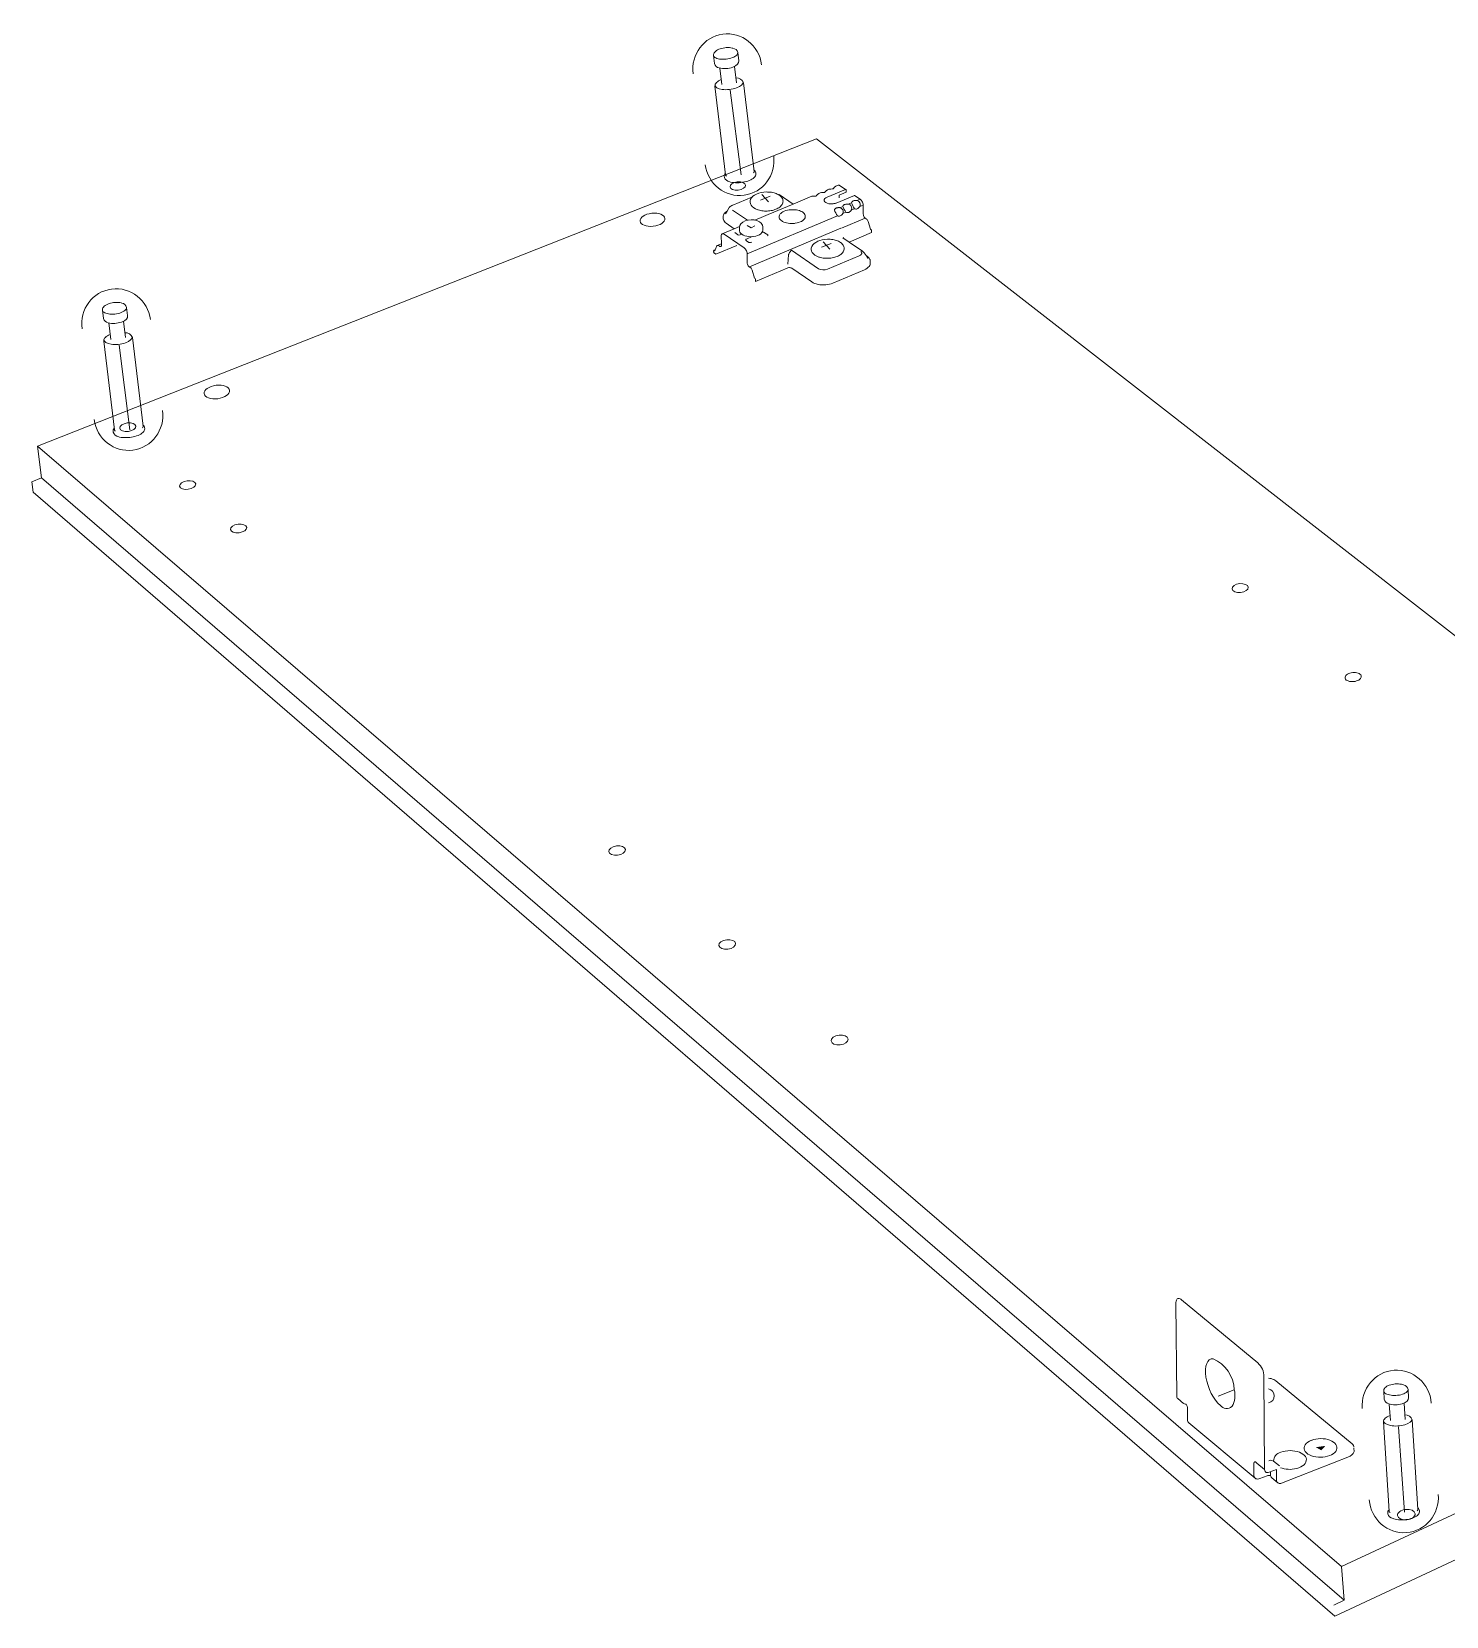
# Model space of a CAD drawing. Header units: metres. Extents: x -0.7 to 7.4, y 0 to 11.2.
# Drawn here: x 0.75618 to 0.79729, y 0.69358 to 0.73964 of the extents above; entities that cross this region are included whole.
import ezdxf

# ---------------------------------------------------------------- set-up
doc = ezdxf.new("R2010")
doc.units = ezdxf.units.M
doc.header["$MEASUREMENT"] = 0
doc.layers.add('PDF7_Geometry_Num_Penna__7', color=7, linetype='Continuous', lineweight=18)
doc.layers.add('PDF7_Solid Fills_Num_Penna__1', color=255, linetype='Continuous', lineweight=18)

msp = doc.modelspace()

# ---------------------------------------------------------------- hatches: boundary and pattern name
at = {"layer": 'PDF7_Solid Fills_Num_Penna__1', "linetype": 'Continuous', "lineweight": 18}
msp.add_hatch(color=255, dxfattribs=at).paths.add_polyline_path([(0.7934959701570792, 0.6984959758368898), (0.7936540146015236, 0.6984046063924455), (0.7937718423793014, 0.6985337230591121)])

# ---------------------------------------------------------------- linework, layer by layer
at = {"layer": 'PDF7_Geometry_Num_Penna__7', "color": 7, "linetype": 'Continuous', "lineweight": 18, "flags": 128}
for points in [[(0.7767253732126348, 0.7387969916702233), (0.7766971509904125, 0.7390326472257788, 0.3134303629356952), (0.7765588621015236, 0.7391610583368899), (0.776539106545968, 0.7391659972257787), (0.7764981843237458, 0.7391737583368899), (0.776455145434857, 0.739178344448001), (0.776410695434857, 0.7391801083368899), (0.7763651871015237, 0.739178344448001), (0.7763196787681903, 0.7391737583368899), (0.7762745232126348, 0.7391667027813343), (0.7762307787681902, 0.7391568250035565), (0.7761887982126348, 0.7391441250035565), (0.7761489343237459, 0.7391296611146677), (0.776112245434857, 0.7391123750035565), (0.7760787315459681, 0.739092619448001), (0.7760498037681903, 0.7390696888924455), (0.7760275787681903, 0.739046405559112), (0.7760113509904125, 0.7390227694480009), (0.776001120434857, 0.7389980750035565), (0.7759958287681903, 0.7389733805591121), (0.7759965343237459, 0.7389504500035565), (0.776024756545968, 0.7387137361146676)], [(0.7760371037681902, 0.7380561583368899), (0.7763429621015236, 0.7354805277813343, 0.02005637850129072), (0.7763468426570792, 0.7354650055591121)], [(0.7771741065459681, 0.7355796583368899), (0.776867895434857, 0.738159169448001, 0.3187668325021982), (0.7766459982126347, 0.7382981638924476)], [(0.7764696093237459, 0.7352734472257787), (0.7764904232126347, 0.7352674500035565), (0.7765348732126347, 0.7352582777813343), (0.7765817926570792, 0.73525263333689), (0.7766315343237459, 0.7352487527813344), (0.7766830398793013, 0.7352487527813344), (0.7767348982126348, 0.7352501638924455), (0.7767874621015236, 0.7352551027813343), (0.7768396732126348, 0.7352625111146676), (0.7768915315459681, 0.7352720361146676), (0.7769412732126347, 0.7352847361146676), (0.7769888982126347, 0.7352992000035565), (0.7770329954348569, 0.7353157805591122), (0.7770746232126348, 0.7353348305591121), (0.7771116648793014, 0.7353552916702233), (0.7771448259904125, 0.7353771638924455), (0.7771723426570791, 0.7354011527813343), (0.7771952732126347, 0.7354258472257788), (0.7772118537681902, 0.7354526583368899), (0.7772213787681903, 0.735479469448001), (0.7772245537681902, 0.7355059277813343), (0.7772242009904126, 0.7355168638924454), (0.7772213787681903, 0.7355387361146677, 0.2131460445655324), (0.7771695204348551, 0.7356216388924426)], [(0.7763383759904124, 0.7355228611146676, 0.2345576389467926), (0.7763073315459681, 0.7354297277813343), (0.7763099421015236, 0.7354082436146676)], [(0.7793418907126347, 0.7350624508368898, -0.006282742444959281), (0.7794695962681903, 0.7350712702813343), (0.7795087546015236, 0.7351174841702232), (0.7795457962681903, 0.735149586948001), (0.7796145879348569, 0.7351767508368898), (0.7796265823793015, 0.7351809841702233), (0.7796413990459681, 0.7351792202813343), (0.7796562157126348, 0.735174986948001), (0.7796706796015237, 0.7351647563924454)], [(0.7801580068237459, 0.734734614448001), (0.7801364873793014, 0.734734614448001), (0.7801167318237459, 0.734734614448001), (0.7800969762681903, 0.7347321450035565), (0.7800793373793014, 0.7347303811146676), (0.7800652262681903, 0.734725089448001), (0.7800528790459681, 0.7347208561146676), (0.7800405318237459, 0.7347141533368899), (0.7800303012681903, 0.7347067450035565), (0.7800207762681903, 0.734699689448001), (0.7800108984904125, 0.7346908700035565), (0.7800063123793014, 0.7346788755591122), (0.7800006679348569, 0.734667939448001), (0.779910004045968, 0.7346305450035565), (0.7798877790459681, 0.7346305450035565), (0.7798683762681903, 0.7346308977813343), (0.7798486207126347, 0.7346287811146677), (0.779833804045968, 0.7346249005591121), (0.7798189873793014, 0.73462207833689), (0.7798045234904125, 0.734617139448001), (0.7797921762681903, 0.734610789448001), (0.7797822984904125, 0.7346040866702233), (0.7797717151570792, 0.7345938561146677), (0.779762542934857, 0.7345878588924455), (0.7797572512681903, 0.7345758644480009), (0.7797519596015237, 0.7345638700035566), (0.779660942934857, 0.7345257700035566, -0.488508160346985), (0.7797529826570793, 0.7343535086146676), (0.7798411771015237, 0.734392666948001), (0.7798605798793015, 0.7343834947257788), (0.779880335434857, 0.7343806725035567), (0.7798997382126347, 0.734383141948001), (0.7799221396015236, 0.7343897388924454), (0.7799418951570791, 0.7344013805591121), (0.7799641201570792, 0.7344151388924455), (0.7799814062681902, 0.7344363055591121), (0.7799986923793014, 0.7344588833368899)], [(0.7802514576570792, 0.7347734200035566), (0.7802715659904125, 0.7347561338924454), (0.7802906159904125, 0.7347353200035566), (0.780307196545968, 0.734712389448001), (0.7803188382126347, 0.7346845200035566), (0.7803315382126347, 0.7346570033368899), (0.7803382409904125, 0.7346287811146677), (0.7803400048793014, 0.7346009116702232), (0.7802468715459681, 0.7345617533368899, 0.493847565343591), (0.7801581832126347, 0.7347345438924454), (0.7802513165459681, 0.734773349448001), (0.780091155434857, 0.7348823577813343)], [(0.7795951851570792, 0.734287256948001, -0.06522221415384132), (0.7795045918237459, 0.7344613880591121), (0.7795088251570791, 0.7344737352813343), (0.7795169390459681, 0.7344822019480011), (0.7795243473793014, 0.7344913741702233), (0.7795338723793014, 0.734501251948001), (0.7795437501570792, 0.7345072491702233), (0.7795560973793013, 0.7345121880591121), (0.7795705612681902, 0.734517126948001), (0.7795853779348569, 0.7345213602813343), (0.779602664045968, 0.7345231241702233), (0.7796195973793014, 0.7345259463924454), (0.7796418223793015, 0.7345273575035565), (0.7796608723793014, 0.7345259463924454)], [(0.7799098982126341, 0.7346307919479981, -0.491722218550626), (0.7799987276570791, 0.7344589891702231), (0.7800886859904125, 0.7344956780591121), (0.7801091471015236, 0.7344886225035566), (0.7801285498793015, 0.7344861530591121), (0.7801479526570791, 0.7344861530591121), (0.7801701776570792, 0.7344925030591122)], [(0.7802764343237458, 0.7332545000035566), (0.7802884287681903, 0.7332428583368898), (0.7802951315459681, 0.7332287472257788), (0.7803004232126348, 0.7332171055591121), (0.7803000704348569, 0.7332058166702232), (0.7802997176570792, 0.7331910000035565), (0.7802951315459681, 0.7331804166702233), (0.7802877232126347, 0.7331691277813344), (0.7802778454348569, 0.7331550166702232), (0.7802630287681903, 0.7331454916702232), (0.7802457426570791, 0.7331338500035566), (0.7802256343237458, 0.7331250305591122), (0.7793062954348569, 0.7327357402813345, -0.2131220846946425), (0.779042770434857, 0.7327502041702232), (0.7782560759904125, 0.733290306948001)], [(0.7589690093237459, 0.7313886583368899), (0.7589407871015236, 0.7316243138924454, 0.3134303629547374), (0.7588024982126347, 0.7317527250035566), (0.7587827426570791, 0.7317576638924453), (0.7587418204348569, 0.7317654250035565), (0.758698781545968, 0.7317700111146677), (0.7586543315459681, 0.7317717750035565), (0.7586088232126347, 0.7317700111146677), (0.7585633148793014, 0.7317654250035565), (0.7585181593237458, 0.731758369448001), (0.7584744148793015, 0.7317484916702233), (0.7584324343237459, 0.7317357916702232), (0.758392570434857, 0.7317213277813343), (0.758355881545968, 0.7317040416702232), (0.7583223676570793, 0.7316842861146676), (0.7582934398793014, 0.731661355559112), (0.7582712148793015, 0.7316380722257787), (0.7582549871015236, 0.7316144361146676), (0.758244756545968, 0.7315897416702232), (0.7582394648793014, 0.7315650472257788), (0.7582401704348569, 0.7315421166702232), (0.7582683926570791, 0.7313054027813343)], [(0.7582807398793014, 0.7306478250035566), (0.7585865982126347, 0.728072194448001, 0.02005637841129949), (0.7585904787681903, 0.7280566722257787)], [(0.7594177426570792, 0.7281713250035565), (0.7591115315459681, 0.7307508361146676, 0.3187668324921134), (0.7588896343237459, 0.7308898305591123)], [(0.7585820121015237, 0.7281145277813343, 0.2345576389728307), (0.7585509676570792, 0.728021394448001), (0.7585535782126348, 0.7279999102813344)], [(0.758713245434857, 0.7278651138924453), (0.7587340593237458, 0.7278591166702232), (0.7587785093237459, 0.727849944448001), (0.7588254287681903, 0.7278443000035566), (0.758875170434857, 0.727840419448001), (0.7589266759904125, 0.727840419448001), (0.7589785343237458, 0.7278418305591121), (0.7590310982126347, 0.727846769448001), (0.7590833093237459, 0.7278541777813343), (0.7591351676570791, 0.7278637027813343), (0.7591849093237458, 0.7278764027813344), (0.7592325343237459, 0.7278908666702232), (0.7592766315459681, 0.7279074472257788), (0.7593182593237459, 0.7279264972257787), (0.7593553009904126, 0.7279469583368898), (0.7593884621015237, 0.7279688305591121), (0.7594159787681903, 0.727992819448001), (0.7594389093237459, 0.7280175138924454), (0.7594554898793014, 0.7280443250035565), (0.7594650148793014, 0.7280711361146677), (0.7594681898793014, 0.7280975944480009), (0.7594678371015237, 0.7281085305591121), (0.7594650148793014, 0.7281304027813343, 0.2131460445676483), (0.7594131565459703, 0.7282133055591155)], [(0.7916970151570792, 0.6976432413924455), (0.7916938401570792, 0.6980214191702232), (0.7916945457126348, 0.6980415275035566), (0.7917008957126348, 0.6980563441702232), (0.7917086568237459, 0.6980658691702233), (0.7917213568237459, 0.6980708080591121), (0.7917368790459681, 0.6980669275035565), (0.7917514487681904, 0.6980590252813343), (0.7917779071015236, 0.6980343308368898), (0.7920058015459681, 0.6978434780591122), (0.7919881626570792, 0.7005464613924455, 0.1979281271785372), (0.7918139257126348, 0.7009452413924455), (0.7895935776570793, 0.7027831430591122), (0.7895717054348569, 0.7027997236146677), (0.789549480434857, 0.7028110125035566), (0.789527255434857, 0.702816656948001), (0.7895071471015236, 0.7028201847257788), (0.7894890496015237, 0.7028155633368899), (0.7894703523793014, 0.7028039216702232), (0.7894548301570792, 0.7027869883368899), (0.7894421301570792, 0.7027651161146677), (0.7894329579348569, 0.7027368938924454), (0.7894287246015236, 0.7027051438924454), (0.7894272076570792, 0.7026699719480011), (0.7894536659904126, 0.6999763372257788), (0.7894568409904126, 0.6999488205591121), (0.7894684826570793, 0.6999258900035565), (0.789483122934857, 0.699909944448001), (0.7896524562681904, 0.6997663638924454)], [(0.7906601659904124, 0.699982016948001), (0.7911237159904125, 0.7001654613924455, -0.1968211789142711), (0.7910614859904126, 0.6996846958368899), (0.7910540776570791, 0.6996769347257787, -0.4253825707915799), (0.7907203146015236, 0.6997129180591121)], [(0.7961882290459681, 0.6999346388924454), (0.7961730596015235, 0.7001720583368899, 0.3142386971879259), (0.7960414734904125, 0.7003082305591121), (0.7960224234904125, 0.7003145805591121), (0.7959815012681902, 0.7003248111146676), (0.7959388151570792, 0.7003315138924454), (0.7958943651570792, 0.700335394448001), (0.7958488568237458, 0.7003364527813343), (0.7958029957126348, 0.7003343361146677), (0.7957574873793014, 0.7003297500035566), (0.7957130373793014, 0.7003223416702232), (0.7956703512681903, 0.7003121111146676), (0.7956297818237459, 0.7002997638924454), (0.7955916818237458, 0.7002849472257787), (0.7955571096015237, 0.7002666027813343), (0.7955271234904125, 0.7002450833368898), (0.7955034873793014, 0.7002232111146677), (0.7954862012681904, 0.7002002805591121), (0.7954745596015237, 0.7001762916702232), (0.7954678568237459, 0.7001519500035566), (0.7954671512681902, 0.7001286666702232), (0.7954823207126348, 0.6998905416702231)], [(0.7954583318237458, 0.6992319055591121), (0.7956213151570791, 0.6966372250035565, 0.04765238907350731), (0.7956248429348569, 0.6966213500035565, 0.3611508106133119), (0.7956498901570804, 0.6965998305590938)], [(0.7964588096015236, 0.696690494448001), (0.7962951207126348, 0.6992887027813343, 0.3172713669119466), (0.7960809846015237, 0.6994403972257808)], [(0.7924770421015235, 0.6983479855591126, 0.3586276792343616), (0.7922659046015236, 0.6980929625035566), (0.7924391184904125, 0.6979497347257788)], [(0.7956191984904125, 0.6966795583368899, 0.2371101247048195), (0.7955828623793014, 0.6965881888924453), (0.7955845557126348, 0.6965664930591121)], [(0.7957366734904125, 0.6964230888924454), (0.7957574873793014, 0.6964156805591121), (0.7958015846015237, 0.6964043916702233), (0.7958477984904125, 0.6963955722257787), (0.7958975401570793, 0.6963895750035565), (0.7959486929348569, 0.6963860472257788), (0.7960005512681902, 0.6963853416702233), (0.7960541734904125, 0.6963867527813343), (0.7961067373793014, 0.6963909861146677), (0.7961589484904125, 0.6963980416702232), (0.796209042934857, 0.696407919448001), (0.796258079045968, 0.6964199138924454), (0.7963028818237458, 0.6964343777813343), (0.7963455679348569, 0.6964506055591121), (0.7963836679348569, 0.6964689500035566), (0.7964178873793014, 0.6964894111146677), (0.7964471679348569, 0.6965116361146677), (0.7964715096015236, 0.6965352722257788), (0.7964895012681903, 0.6965610250035565), (0.7965004373793014, 0.6965874833368898), (0.7965053762681903, 0.6966135888924454), (0.7965053762681903, 0.6966248777813343), (0.7965036123793015, 0.6966463972257788, 0.2140586526143635), (0.7964566929348563, 0.6967321222257779)]]:
    msp.add_lwpolyline(points, format="xyb", dxfattribs=at)
for points in [[(0.7766972921015236, 0.7390330352813342), (0.7766941171015237, 0.7390044602813344), (0.7766838865459681, 0.7389832936146676), (0.7766669532126347, 0.738962126948001), (0.7766440226570791, 0.7389413130591121), (0.7766154476570792, 0.7389219102813342), (0.7765812282126348, 0.7389032130591121), (0.7765424226570792, 0.7388869852813343), (0.7765000893237458, 0.7388721686146676), (0.7764549337681903, 0.7388598213924454), (0.7764069559904125, 0.7388502963924454), (0.7763582726570792, 0.7388432408368899), (0.7763095893237458, 0.7388393602813343), (0.7762616115459681, 0.7388383019480009), (0.7762146921015236, 0.7388404186146676), (0.7761709476570792, 0.7388453575035565), (0.7761303782126348, 0.7388531186146677), (0.7760940421015236, 0.7388633491702232), (0.7760626448793014, 0.7388767547257789), (0.7760368921015236, 0.7388919241702232), (0.776017136545968, 0.7389088575035566), (0.7760033782126347, 0.7389279075035565), (0.7759970282126347, 0.7389480158368898)], [(0.7761785676570793, 0.7385821500035565), (0.7762357176570792, 0.7381059000035566)], [(0.7766629315459681, 0.7381567000035565), (0.7766061343237458, 0.7386333027813343)], [(0.776218431545968, 0.7382473638924454), (0.7761732759904125, 0.7382276083368898), (0.776137645434857, 0.7382082055591122), (0.7761062482126347, 0.7381866861146676), (0.7760801426570791, 0.7381637555591121), (0.7760593287681903, 0.7381390611146676), (0.7760448648793014, 0.7381136611146677), (0.7760378093237458, 0.7380903777813344), (0.7760363982126347, 0.7380649777813344)], [(0.7764806512681903, 0.7379395652813343), (0.776793917934857, 0.7354803513924454)], [(0.8181181304348569, 0.7048376855591121), (0.8180567471015237, 0.7061172105591121), (0.7789873137681903, 0.7365280661146677), (0.7563530915459681, 0.7275922050035566)], [(0.7796705384904126, 0.7351647916702232), (0.7798289357126347, 0.7350575472257788), (0.7792958884904125, 0.7348352972257788)], [(0.7771078196015235, 0.7348326161146677), (0.7765518418237458, 0.7346011938924455)], [(0.7773586446015236, 0.7347474908368898), (0.7776369862681903, 0.7348561463924455)], [(0.777398437934857, 0.7349085691702232), (0.7775963462681903, 0.7346951386146676)], [(0.7775303768237458, 0.7349815941702232), (0.7775670657126347, 0.7349812413924455), (0.7776051657126347, 0.7349791247257788), (0.7776453823793014, 0.7349763025035565), (0.7776817184904126, 0.7349717163924454), (0.7777187601570792, 0.7349639552813343), (0.777752274045968, 0.7349544302813343), (0.7777868462681903, 0.7349456108368898), (0.7778182434904125, 0.7349339691702232), (0.7778478768237459, 0.7349219747257787), (0.7778771573793014, 0.7349050413924455), (0.7779043212681903, 0.7348884608368899), (0.7779276046015237, 0.7348725858368899), (0.7779494768237458, 0.7348542413924454), (0.7779671157126348, 0.7348337802813343), (0.7779833434904125, 0.7348097913924454), (0.777995337934857, 0.7347875663924455), (0.7780048629348569, 0.7347639302813344), (0.7780119184904125, 0.7347406469480009), (0.778014387934857, 0.7347177163924454), (0.778011212934857, 0.7346926691702231), (0.7780062740459681, 0.7346640941702232), (0.777996749045968, 0.7346383413924454), (0.7779844018237458, 0.734613646948001), (0.7779639407126347, 0.7345878941702232), (0.7779413629348569, 0.7345642580591121), (0.7779173740459681, 0.7345413275035565), (0.7778923268237459, 0.7345254525035565), (0.7778676323793015, 0.7345095775035566), (0.7778383518237458, 0.7344933497257787)], [(0.7778990296015236, 0.7349099097257787), (0.7783096629348569, 0.7346322736146678), (0.7788458851570792, 0.7348562875035565)], [(0.7788599962681904, 0.7348613675035565), (0.7789799407126347, 0.7348648952813344)], [(0.7800805368237458, 0.7348822166702232), (0.7800911201570792, 0.7348822166702232), (0.7795577201570792, 0.7346589083368898)], [(0.7796473962681902, 0.7348083097257788), (0.7796456323793014, 0.7348894486146677)], [(0.7798451282126347, 0.734971786948001), (0.7796458087681903, 0.7348895897257788)], [(0.7798289357126347, 0.7350575472257788), (0.779838107934857, 0.735050844448001), (0.7798437523793015, 0.7350420250035565), (0.7798455162681902, 0.7350300305591121), (0.7798451634904126, 0.7349718222257787)], [(0.776390692934857, 0.7344277683368898), (0.7763719957126347, 0.7344171850035566), (0.7763487123793014, 0.7343981350035566), (0.7763275457126347, 0.7343773211146677), (0.7763067318237458, 0.7343568600035565), (0.7762947373793014, 0.734333929448001), (0.7762820373793015, 0.7343109988924454), (0.7762770984904125, 0.7342855988924455), (0.7762742762681902, 0.7342598461146677), (0.7762767457126347, 0.734203754448001)], [(0.7763626471015237, 0.7340717450035565), (0.7763316026570791, 0.7340950283368899), (0.776309730434857, 0.7341207811146677), (0.7762903276570792, 0.7341482977813343), (0.7762804498793013, 0.7341761672257788), (0.7762765693237459, 0.7342036838924455)], [(0.7763907282126348, 0.7344276272257787), (0.7763406337681903, 0.7343450772257787)], [(0.7765518065459681, 0.734600946948001), (0.776542281545968, 0.7345960080591122), (0.7765225259904125, 0.7345875413924454), (0.7765006537681903, 0.7345737830591121), (0.7764808982126348, 0.7345600247257787), (0.7764653759904125, 0.7345466191702232), (0.7764509121015236, 0.7345300386146677), (0.7764410343237459, 0.7345116941702232), (0.7763905871015236, 0.7344277330591121)], [(0.7769783148793015, 0.7341608213924454), (0.776550395434857, 0.7344529213924454)], [(0.7769698129348569, 0.7331872958368898), (0.7795951851570792, 0.734287256948001), (0.7796128240459681, 0.7342798486146677), (0.7796315212681902, 0.7342777319480011), (0.7796512768237458, 0.7342802013924454), (0.7796742073793014, 0.7342847875035566)], [(0.7771958376570791, 0.7341647725035566), (0.7774466626570792, 0.7342699002813343)], [(0.7778333776570792, 0.7344908450035565), (0.7778079776570792, 0.7344792033368899), (0.7777744637681903, 0.7344682672257787), (0.7777395387681902, 0.7344559200035565), (0.7777032026570792, 0.7344471005591121), (0.7776665137681903, 0.7344411033368898), (0.7776291193237459, 0.7344336950035566), (0.7775906665459681, 0.7344305200035566), (0.777551155434857, 0.7344273450035566), (0.7775123498793014, 0.7344276977813343), (0.7774756609904125, 0.7344273450035566), (0.7774361498793013, 0.7344308727813342), (0.7773991082126347, 0.7344354588924454), (0.7773627721015236, 0.734442514448001), (0.7773292582126348, 0.7344485116702232), (0.7772943332126347, 0.7344587422257788), (0.7772802221015236, 0.7344640338924454)], [(0.7774466626570792, 0.7342698297257787), (0.7775863626570793, 0.7343294491702232)], [(0.7775865390459681, 0.7343294491702232), (0.7783097334904125, 0.7346321325035565)], [(0.7785120515459681, 0.734109456948001), (0.7784672487681903, 0.734093581948001), (0.7784210348793014, 0.7340815875035566), (0.778369176545968, 0.7340706513924454), (0.7783427182126348, 0.7340685347257788), (0.7783159071015237, 0.7340660652813343), (0.7782615793237458, 0.7340646541702233), (0.7782097209904125, 0.7340664180591121), (0.7781589209904125, 0.7340717097257787), (0.7781123543237458, 0.7340805291702233), (0.7780714321015236, 0.7340932291702232), (0.778034390434857, 0.7341073402813343), (0.7780029932126348, 0.7341242736146676), (0.7779744182126347, 0.7341397958368899), (0.777951840434857, 0.7341584930591121), (0.7779299682126347, 0.7341793069480009), (0.7779155043237459, 0.7342004736146677), (0.7779059793237458, 0.7342241097257788), (0.7778996293237459, 0.7342495097257787), (0.7779020987681903, 0.7342770263924454), (0.7779095071015236, 0.7343041902813343), (0.7779243237681903, 0.7343302958368899), (0.7779345543237459, 0.734344406948001), (0.7779465487681902, 0.7343574597257787), (0.777961365434857, 0.7343691013924455), (0.7779765348793014, 0.7343810958368898), (0.7780111071015237, 0.7344033208368899), (0.7780506182126347, 0.7344227236146676)], [(0.7780507593237459, 0.7344227941702233), (0.7780948565459681, 0.7344386691702233), (0.7781407176570792, 0.734451721948001), (0.7781925759904126, 0.7344608941702232), (0.7782165648793014, 0.7344630108368899), (0.7782469037681903, 0.7344651275035565), (0.7782980565459681, 0.7344672441702232), (0.778352031545968, 0.734464421948001), (0.7784007148793014, 0.7344598358368899), (0.7784486926570793, 0.7344499580591121), (0.7784878509904125, 0.7344386691702233), (0.7785245398793014, 0.7344242052813343), (0.7785573482126348, 0.734410446948001), (0.7785852176570791, 0.7343917497257788), (0.7786092065459681, 0.7343734052813343), (0.7786296676570792, 0.7343525913924455), (0.7786437787681902, 0.7343314247257788), (0.7786557732126348, 0.7343074358368898), (0.7786607121015237, 0.7342827413924454), (0.7786607121015237, 0.734254871948001), (0.7786525982126348, 0.7342266497257788), (0.7786374287681903, 0.7342012497257788), (0.7786279037681902, 0.7341874913924454), (0.7786127343237458, 0.7341733802813343), (0.7786003871015236, 0.7341624441702232), (0.778585570434857, 0.7341508025035566), (0.7785513509904125, 0.7341275191702232), (0.7785121926570792, 0.7341095275035565)], [(0.7794520632126347, 0.7346381297257788), (0.7794665271015236, 0.7346395408368899), (0.7794869882126347, 0.7346427158368899), (0.7795060382126348, 0.7346465963924455), (0.7795286159904125, 0.7346515352813343), (0.7795473132126348, 0.7346603547257788)], [(0.7795471368237458, 0.7346603547257788), (0.7795577201570792, 0.7346589436146677)], [(0.7796742426570792, 0.7342848227813343), (0.7796932926570792, 0.7342957588924455), (0.7797155176570792, 0.7343119866702232), (0.7797324509904124, 0.7343306838924454), (0.7797529121015236, 0.7343532616702232)], [(0.7797114607126348, 0.7339320450035565), (0.7804018468237458, 0.7342230866702232)], [(0.7801701776570792, 0.7344925736146677), (0.7801902859904125, 0.7345042152813344), (0.7802096887681903, 0.7345200902813344), (0.7802294443237459, 0.734539493059112), (0.780246730434857, 0.7345617180591121)], [(0.7803446615459682, 0.7343366811146677), (0.780340075434857, 0.7346009116702232)], [(0.7804018468237458, 0.7342229808368899), (0.7803877357126346, 0.7342346225035565), (0.7803729190459681, 0.734252966948001), (0.7803605718237459, 0.7342716641702233), (0.7803517523793014, 0.7342953002813343), (0.780347519045968, 0.7343161141702232), (0.7803446968237459, 0.7343365752813343)], [(0.7804292576570792, 0.7342040366702232), (0.7804017409904125, 0.7342230866702232)], [(0.780484537934857, 0.7341249791702231), (0.7804774823793015, 0.7341436763924455), (0.7804683101570792, 0.7341623736146676), (0.7804556101570792, 0.7341786013924454), (0.780443262934857, 0.7341920069480009), (0.7804291518237458, 0.7342040013924455)], [(0.7762169146015236, 0.7337034802813344), (0.7762197368237459, 0.7337264108368898), (0.7762246757126348, 0.7337451080591121), (0.7762345534904125, 0.7337588663924454), (0.7762465479348569, 0.7337687441702232)], [(0.7765938576570792, 0.7339126775035566), (0.7762467243237459, 0.7337687441702232), (0.7762594243237458, 0.7337698025035565), (0.776271771545968, 0.7337698025035565), (0.776286235434857, 0.7337659219480009), (0.776300346545968, 0.733756396948001)], [(0.7769698482126347, 0.7331874016702232), (0.7769673787681903, 0.7332128016702232), (0.7769603232126348, 0.7332406711146676), (0.7769479759904125, 0.7332710100035565), (0.7769366871015236, 0.733298879448001), (0.7769201065459681, 0.7333225155591121), (0.7769007037681903, 0.7333436822257787), (0.7768813009904125, 0.7333595572257787), (0.7763002759904125, 0.7337564322257787)], [(0.7763625765459681, 0.7340718508368899), (0.7765939987681902, 0.7339127480591121), (0.7767527487681903, 0.7339818925035565)], [(0.7766125901570792, 0.7338049391702232), (0.7766940818237459, 0.7337432030591121)], [(0.7767512671015236, 0.7338535166702231), (0.7767502087681903, 0.7339470027813343)], [(0.7769725998793015, 0.734007856948001), (0.777084430434857, 0.733938006948001), (0.7771973193237459, 0.734001506948001)], [(0.7770347946015236, 0.7328075658368899), (0.7796972084904125, 0.7339258713924455)], [(0.7775252615459681, 0.7337637347257788), (0.7774483559904125, 0.7338131236146677), (0.7774123726570792, 0.7338180625035565)], [(0.7774282123793014, 0.7338712613924454), (0.7774232734904125, 0.733964041948001)], [(0.7799326171015236, 0.7335276911146676), (0.7805810226570792, 0.7338025050035566), (0.780581375434857, 0.7338585966702231)], [(0.7805506837681903, 0.7338977550035566), (0.7804847143237459, 0.7341249438924454)], [(0.7805648301570792, 0.733888476948001), (0.7805507190459681, 0.7338976491702233)], [(0.7805815165459681, 0.7338586672257787), (0.7805797526570792, 0.7338696033368899), (0.7805726971015237, 0.7338794811146676), (0.7805649359904125, 0.7338883005591121)], [(0.7759964284904125, 0.7332757725035566), (0.7760020729348569, 0.7332870613924455)], [(0.7760386559904126, 0.7333008902813343), (0.7760019671015236, 0.733287131948001)], [(0.7760114215459681, 0.7332852975035565), (0.776025885434857, 0.7332757725035566), (0.7760385854348569, 0.7333008197257788)], [(0.7760336465459681, 0.7332941875035566), (0.7760114215459681, 0.7332853680591122)], [(0.7760386559904126, 0.7333009255591121), (0.7760891032126348, 0.7334116977813344)], [(0.776671680434857, 0.7334276786146677), (0.7760641971015236, 0.7331736786146676)], [(0.7761040962681903, 0.7334283841702233), (0.776093512934857, 0.7334213286146677), (0.7760892796015236, 0.7334118036146676)], [(0.7761040962681903, 0.7334282077813343), (0.776221924045968, 0.7334790077813343), (0.7762169851570793, 0.7337033744480009)], [(0.7761409615459681, 0.7334215050035565), (0.7761254393237458, 0.7334289133368899), (0.7761134448793015, 0.7334303244480009)], [(0.776140820434857, 0.7334214697257788), (0.7761669259904125, 0.733402066948001), (0.7761817426570792, 0.7333950113924455), (0.7761937371015236, 0.7333936002813343), (0.7762067898793015, 0.7333953641702232), (0.7762156093237459, 0.7334048891702232), (0.7762212537681903, 0.7334211169480009), (0.7762212537681903, 0.7334376975035565), (0.7762219593237458, 0.7334789725035565)], [(0.7771166037681903, 0.7336852063924454), (0.7769479759904125, 0.7336150036146677)], [(0.7769603232126348, 0.7335529147257788), (0.7770072426570792, 0.7335201063924454)], [(0.7782562523793014, 0.7332903775035565), (0.7782357912681903, 0.7332670941702232), (0.7782177996015236, 0.7332438108368899), (0.7782036884904125, 0.7332208802813344), (0.7781909884904125, 0.7332000663924454), (0.7781786412681904, 0.7331746663924454), (0.7781737023793014, 0.7331633775035565), (0.7781680579348569, 0.7331520886146676), (0.7781511246015237, 0.7328871525035565)], [(0.779135621545968, 0.7333739505591121), (0.7794143159904124, 0.7334829588924454)], [(0.7791757676570792, 0.7335348172257787), (0.7793736759904125, 0.7333213866702232)], [(0.7793083768237459, 0.7336075247257787), (0.7793443601570792, 0.7336071719480011), (0.7793831657126348, 0.7336054080591121), (0.7794223240459681, 0.7336025858368899), (0.7794593657126347, 0.7335979997257788), (0.7794964073793014, 0.7335902386146677), (0.7795295684904125, 0.733581771948001), (0.7795641407126348, 0.7335722469480009), (0.7795962434904125, 0.7335606052813344), (0.7796248184904125, 0.7335482580591122), (0.7796544518237458, 0.7335316775035565), (0.7796809101570792, 0.7335154497257788), (0.7797052518237458, 0.733499221948001), (0.7797271240459681, 0.7334805247257787), (0.7797444101570792, 0.7334597108368899), (0.7797613434904126, 0.7334360747257788), (0.7797722796015236, 0.7334134969480011), (0.7797828629348569, 0.73338986083689), (0.7797892129348569, 0.7333662247257788), (0.7797920351570792, 0.7333432941702233), (0.7797888601570793, 0.733318246948001), (0.7797839212681903, 0.7332900247257788), (0.7797740434904126, 0.7332653302813343), (0.7797613434904126, 0.7332399302813344), (0.779741587934857, 0.7332138247257788), (0.779719362934857, 0.7331912469480011), (0.7796943157126348, 0.7331672580591121), (0.7796699740459682, 0.73315173583689), (0.7796449268237458, 0.7331358608368899), (0.7796156462681904, 0.7331192802813343)], [(0.7797547112681903, 0.7336493641702232), (0.7799325112681903, 0.7335276558368898)], [(0.7797936226570792, 0.7336231880591121), (0.7797643421015236, 0.7336581130591121)], [(0.7799324759904126, 0.7335277616702232), (0.780320531545968, 0.7332638838924453)], [(0.7759985098793014, 0.7332180580591121), (0.7759963932126347, 0.7332759136146676)], [(0.776064302934857, 0.7331736080591121), (0.7759983334904125, 0.7332180580591121)], [(0.7769745048793014, 0.7329214425035565), (0.7769699187681903, 0.733187436948001)], [(0.7770347946015236, 0.7328073894480011), (0.777019977934857, 0.7328183255591121), (0.7770044557126348, 0.7328349061146677), (0.7769931668237459, 0.7328560727813344), (0.7769839946015237, 0.7328793561146676), (0.7769765862681903, 0.7329008755591121), (0.7769744696015237, 0.7329213366702232)], [(0.7796108837681903, 0.7331171283368899), (0.7795854837681903, 0.733105839448001), (0.7795519698793014, 0.7330949033368899), (0.7795170448793014, 0.7330829088924454), (0.7794803559904125, 0.7330737366702232), (0.7794440198793015, 0.7330673866702232), (0.7794062726570792, 0.7330599783368899), (0.779368525434857, 0.7330564505591122), (0.7793283087681904, 0.7330536283368898), (0.7792898559904126, 0.7330536283368898), (0.7792524615459681, 0.7330536283368898), (0.7792133032126348, 0.7330571561146677), (0.7791762615459681, 0.7330610366702233), (0.779139925434857, 0.7330695033368899), (0.7791060587681903, 0.7330755005591121), (0.7790714865459681, 0.7330853783368899), (0.7790580809904125, 0.733089964448001)], [(0.7805496607126348, 0.7329078252813344), (0.7805468384904125, 0.7328785447257787), (0.7805341384904125, 0.7328482058368899), (0.7805164996015237, 0.7328199836146676), (0.7804910996015236, 0.7327921141702233), (0.7804600551570792, 0.7327645975035566), (0.7804226607126348, 0.7327420197257788), (0.7803785634904126, 0.7327215586146676), (0.7794588718237458, 0.7323342086146677)], [(0.780320390434857, 0.7332640602813344), (0.780333090434857, 0.7332538297257788), (0.7803443793237458, 0.7332446575035565), (0.7803539043237459, 0.7332337213924455), (0.780364840434857, 0.7332217269480009), (0.7803736598793014, 0.7332100852813344)], [(0.7803738009904125, 0.7332099441702232), (0.7804249537681903, 0.7331326858368898)], [(0.7804538815459681, 0.7331119777813343), (0.7804249537681903, 0.7331327916702233), (0.7804799871015237, 0.733047419448001)], [(0.780547544045968, 0.7329657161146677), (0.7805478968237458, 0.7329847661146676), (0.7805433107126347, 0.7330052272257788), (0.7805330801570792, 0.733023924448001), (0.7805235551570792, 0.7330422688924454), (0.7805119134904126, 0.7330609661146676), (0.7804946273793014, 0.7330800161146677), (0.7804755773793014, 0.7330962438924454), (0.7804537051570792, 0.7331121188924454), (0.7804388884904124, 0.7331124716702232)], [(0.7805474029348569, 0.7329658572257788), (0.7805495196015236, 0.7329076488924455)], [(0.7770346534904126, 0.7328073541702232), (0.7770618173793014, 0.7327883041702232), (0.7770755757126347, 0.7327766625035566), (0.7770875701570792, 0.7327629041702232), (0.7770974479348569, 0.7327466763924455), (0.7771066201570792, 0.7327276263924455), (0.7771136757126348, 0.7327068125035565), (0.7771821146015236, 0.7324796236146677)], [(0.7772139351570791, 0.7324401477813344), (0.7772114657126348, 0.732451789448001), (0.7772037046015237, 0.7324634311146676), (0.7771821851570792, 0.7324796588924455)], [(0.7772125593237458, 0.7323843383368899), (0.777213970434857, 0.7324400772257789)], [(0.7782695168237458, 0.7327638213924454), (0.7782522307126347, 0.7327736991702232), (0.7782310640459681, 0.7327800491702232), (0.778205664045968, 0.7327825186146677), (0.7781813223793014, 0.7327828713924454), (0.7781573334904125, 0.7327786380591121), (0.778134402934857, 0.7327715825035566), (0.7772125946015236, 0.7323842325035566)], [(0.7794589423793014, 0.7323340322257788), (0.779412022934857, 0.7323156877813344), (0.7793608701570792, 0.732301929448001), (0.7793100701570792, 0.7322906405591122), (0.7792529201570793, 0.7322842905591121), (0.7791964757126347, 0.7322814683368899), (0.7791400312681903, 0.7322821738924454), (0.7790846451570792, 0.7322871127813343), (0.7790303173793014, 0.7322962850035566), (0.7789795173793015, 0.7323079266702233), (0.7789329507126348, 0.7323248600035566), (0.7788892062681902, 0.7323439100035566), (0.7788521646015236, 0.7323664877813343), (0.7782693757126348, 0.732763715559112)], [(0.7589409282126347, 0.731624701948001), (0.7589377532126347, 0.7315961269480009), (0.7589275226570792, 0.7315749602813343), (0.7589105893237459, 0.7315537936146677), (0.7588876587681903, 0.7315329797257788), (0.7588590837681903, 0.731513576948001), (0.7588248643237459, 0.7314948797257788), (0.7587860587681904, 0.731478651948001), (0.7587437254348569, 0.7314638352813343), (0.7586985698793014, 0.7314514880591121), (0.7586505921015236, 0.7314419630591121), (0.7586019087681902, 0.7314349075035566), (0.7585532254348569, 0.731431026948001), (0.7585052476570792, 0.7314299686146677), (0.7584583282126347, 0.7314320852813343), (0.7584145837681903, 0.7314370241702232), (0.7583740143237458, 0.7314447852813343), (0.7583376782126348, 0.7314550158368899), (0.7583062809904125, 0.7314684213924454), (0.7582805282126347, 0.7314835908368899), (0.7582607726570791, 0.7315005241702233), (0.7582470143237459, 0.7315195741702232), (0.7582406643237459, 0.7315396825035566)], [(0.7584222037681903, 0.7311738166702232), (0.7584793537681903, 0.7306975666702232)], [(0.7589065676570792, 0.7307483666702231), (0.7588497704348569, 0.731224969448001)], [(0.7584620676570791, 0.730839030559112), (0.7584169121015236, 0.7308192750035565), (0.7583812815459681, 0.7307998722257788), (0.7583498843237458, 0.7307783527813343), (0.7583237787681903, 0.7307554222257787), (0.7583029648793014, 0.7307307277813343), (0.7582885009904126, 0.7307053277813343), (0.758281445434857, 0.730682044448001), (0.7582800343237458, 0.730656644448001)], [(0.7587242873793014, 0.730531231948001), (0.7590375540459681, 0.728072018059112)], [(0.7563530209904126, 0.7275922050035566), (0.7564704959904125, 0.7266728661146676)], [(0.7940199157126347, 0.693906336948001), (0.7943218934904125, 0.6940463897257788), (0.7942432240459681, 0.6950267591702233), (0.7563531268237459, 0.7275923813924454)], [(0.7564706723793014, 0.7266729013924454), (0.7561838640459682, 0.726557543059112)], [(0.7561838640459682, 0.7265574725035565), (0.7562254918237459, 0.7262540836146677)], [(0.7943217523793015, 0.6940462838924455), (0.7564708134904126, 0.7266729366702233)], [(0.7562255623793014, 0.7262541541702232), (0.7940468679348569, 0.693580581948001), (0.818117954045968, 0.7048377208368899)], [(0.7942432240459681, 0.6950267591702233), (0.8180567823793015, 0.7061170341702232)], [(0.7921160446015236, 0.7005006708368899), (0.7921590834904125, 0.7004960847257787), (0.7922014168237458, 0.7004886763924455), (0.7922388112681903, 0.7004770347257788), (0.7922737362681903, 0.7004625708368899), (0.7923058390459681, 0.7004466958368899), (0.7923319446015237, 0.7004272930591121)], [(0.792332050434857, 0.7004272930591121), (0.7945510226570792, 0.6985910847257788)], [(0.7961729890459681, 0.7001725875035566), (0.796168402934857, 0.700144718059112), (0.7961567612681903, 0.7001235513924454), (0.7961387696015236, 0.7001030902813343), (0.7961147807126348, 0.7000840402813343), (0.7960847946015236, 0.7000656958368899), (0.7960495168237459, 0.7000491152813344), (0.7960096529348569, 0.7000350041702232), (0.7959666140459681, 0.700022656948001), (0.795920752934857, 0.7000127791702232), (0.7958720696015237, 0.7000057236146677), (0.7958233862681904, 0.7000014902813343), (0.7957743501570792, 0.700000431948001), (0.7957260196015236, 0.7000018430591122), (0.7956798057126347, 0.7000060763924454), (0.7956360612681903, 0.7000141902813344), (0.7955961973793014, 0.7000237152813343), (0.7955598612681902, 0.7000364152813343), (0.7955295223793014, 0.700051231948001), (0.7955041223793015, 0.7000678125035565), (0.7954854251570792, 0.700086156948001), (0.7954727251570792, 0.7001055597257788), (0.7954674334904125, 0.7001260208368899)], [(0.7896572893237458, 0.6997632241702232), (0.7896742226570792, 0.6997551102813343), (0.7896968004348569, 0.6997491130591121), (0.7897232587681904, 0.6997501713924454), (0.7897338421015236, 0.6997293575035566), (0.7897479532126347, 0.699706426948001), (0.7897574782126348, 0.6996831436146677), (0.7897641809904126, 0.6996580963924455), (0.7897652393237458, 0.6996326963924455)], [(0.7956290762681903, 0.6997504888924454), (0.795659767934857, 0.6992703583368899)], [(0.7960905096015236, 0.6992971694480009), (0.7960598179348569, 0.6997776527813343)], [(0.7897777276570792, 0.6992488741702233), (0.7897682026570791, 0.6992573408368898), (0.789765380434857, 0.6996326963924455)], [(0.7917354326570792, 0.697593781948001), (0.7898064437681903, 0.6992070347257787), (0.7897891576570792, 0.6992260847257787), (0.7897778687681903, 0.6992490152813343)], [(0.795650242934857, 0.6994132333368899), (0.795604029045968, 0.6993959472257788), (0.7955669873793013, 0.6993779555591121), (0.7955348846015237, 0.6993585527813343), (0.795507367934857, 0.6993370333368899), (0.795485142934857, 0.6993133972257788), (0.7954689151570792, 0.6992883500035566), (0.7954611540459681, 0.6992657722257788), (0.7954579790459682, 0.6992407250035565), (0.7954583318237458, 0.699230494448001)], [(0.7958958468237458, 0.6990904063924455), (0.7960725884904125, 0.6966117897257788)], [(0.7945508815459681, 0.6985912258368898), (0.7945724009904125, 0.6985704119480011), (0.794588981545968, 0.6985443063924455), (0.7946002704348569, 0.6985213758368899), (0.7946023871015236, 0.6984959758368898)], [(0.7946039040459681, 0.6983702458368899), (0.7945979068237459, 0.6984658486146677)], [(0.7921361882126348, 0.697766819448001), (0.792107260434857, 0.6977583527813344), (0.792080096545968, 0.6977569416702232), (0.7920546965459682, 0.6977636444480011), (0.7920352937681903, 0.697776344448001), (0.7920187132126347, 0.6977925722257788), (0.7920098937681903, 0.6978155027813343), (0.792005660434857, 0.6978433722257787)], [(0.7923487721015237, 0.6978505336146678), (0.7921360471015236, 0.6977669252813343)], [(0.7923501479348569, 0.6975508136146676), (0.7923487368237458, 0.6978506747257788)], [(0.792686380434857, 0.6978550138924455), (0.7926285248793014, 0.6978603055591122), (0.7925731387681902, 0.6978677138924455), (0.7925188109904125, 0.6978832361146677), (0.7924690693237458, 0.6978984055591122)], [(0.7924967623793014, 0.6974459680591121), (0.7944684373793014, 0.6982227847257787)], [(0.7928043846015236, 0.6978551902813344), (0.7927444123793014, 0.6978523680591121), (0.7926865568237459, 0.6978551902813344)], [(0.7936968418237459, 0.6982074388924454), (0.793653802934857, 0.6982039111146677), (0.7936111168237459, 0.6982032055591121), (0.7935684307126347, 0.6982053222257788)], [(0.7916970151570792, 0.6976434177813343), (0.7917090096015236, 0.6976247205591122), (0.7917202984904125, 0.6976095511146676), (0.7917354679348569, 0.6975936761146677)], [(0.7917353621015236, 0.6975937113924455), (0.7917551176570792, 0.6975803058368899), (0.7917794593237458, 0.6975743086146676), (0.7918073287681903, 0.6975700752813344), (0.7918376676570792, 0.69757395583689), (0.791868006545968, 0.6975827752813343)], [(0.791868006545968, 0.6975828458368899), (0.7920782621015237, 0.697666806948001)], [(0.7920780151570792, 0.6976665952813343), (0.7921034151570792, 0.6976757675035565), (0.7921298734904125, 0.6976764730591121), (0.7921542151570792, 0.697678236948001), (0.7921796151570791, 0.6976722397257787), (0.792179967934857, 0.6976842341702232), (0.7921782040459681, 0.6976948175035566), (0.7921774984904125, 0.6977854813924455)], [(0.7923888123793015, 0.6974611375035565), (0.7922163040459681, 0.6976043652813343), (0.7921997234904126, 0.6976230625035565), (0.7921884346015237, 0.697645993059112), (0.7921796151570791, 0.6976720986146676)], [(0.792388882934857, 0.697461066948001), (0.7923723023793015, 0.6974794113924455), (0.792360307934857, 0.6974995197257787), (0.7923514884904125, 0.6975228030591122), (0.7923500773793014, 0.6975506725035565)], [(0.7924791587681903, 0.697438841948001), (0.7924530532126347, 0.6974377836146677), (0.7924280059904125, 0.6974413113924455), (0.7924057809904125, 0.6974473086146676), (0.7923888476570792, 0.697461066948001)]]:
    msp.add_lwpolyline(points, dxfattribs=at)
msp.add_lwpolyline([(0.7943803487681903, 0.7207964350035566), (0.7944071598793014, 0.7207791488924455), (0.7944367932126347, 0.7207675072257788), (0.7944738348793015, 0.7207569238924455), (0.7945101709904125, 0.7207502211146676), (0.7945517987681903, 0.7207502211146676), (0.7945913098793014, 0.7207502211146676), (0.7946329376570792, 0.7207569238924455), (0.7946720959904124, 0.7207675072257788), (0.7947091376570792, 0.7207791488924455), (0.7947405348793014, 0.7207964350035566), (0.7947676987681903, 0.7208137211146677), (0.7947895709904125, 0.7208355933368898), (0.7948043876570792, 0.7208578183368899), (0.794814265434857, 0.7208800433368899), (0.794814265434857, 0.7209050905591121), (0.794809326545968, 0.7209266100035566), (0.7947973321015236, 0.7209456600035565), (0.794777576545968, 0.7209661211146676), (0.7947507654348569, 0.720983054448001), (0.7947211321015236, 0.7209954016702231), (0.794684090434857, 0.7210049266702232), (0.7946477543237458, 0.7210126877813343), (0.7946057737681903, 0.721014804448001), (0.794566615434857, 0.7210126877813343), (0.7945249876570792, 0.7210049266702232), (0.7944858293237459, 0.7209978711146676), (0.7944487876570793, 0.720983054448001), (0.7944170376570792, 0.7209682377813343), (0.7943898737681903, 0.7209488350035566), (0.7943680015459681, 0.7209266100035566), (0.7943535376570793, 0.7209050905591121), (0.7943436598793014, 0.7208828655591121), (0.7943436598793014, 0.7208606405591121), (0.7943482459904124, 0.7208355933368898), (0.7943605932126347, 0.7208161905591122)], close=True, dxfattribs=at)
at = {"layer": 'PDF7_Geometry_Num_Penna__7', "color": 7, "linetype": 'Continuous', "lineweight": 18}
for centre, radius, start, end in [((0.7809591369188237, 0.7350502898268582), 0.001031917925727766, 201.7479386201341, 212.5037418728153), ((0.78122305801117, 0.7352224397867743), 0.001611783077908213, 204.1167330225173, 210.9808151846271), ((0.7900936831482308, 0.7001262088474535), 0.001030802368859995, 2.162705382961038, 66.14136953847746), ((0.7920783619864964, 0.6999889226844055), 0.0002087102840984123, 282.1002366784205, 78.39454245349312)]:
    msp.add_arc(centre, radius, start, end, dxfattribs=at)
for centre, major_axis, ratio, start_param, end_param in [((0.7763691280869934, 0.7387480113408084), (0.0003580885027534286, 3.740984120603753e-05), 0.4916312567375496, 4.047554422681229, 6.345358586474333), ((0.7764486539129677, 0.7381346884986303), (0.0004078261726516707, 4.796319022648542e-05), 0.4241988722559911, 3.078002458899463, 6.284321042444434), ((0.7775212665261033, 0.7347058017666559), (0.0004670801237962595, 1.628172418643992e-05), 0.5897137416378749, 1.530739943086303, 4.149773221780736), ((0.7794232465119321, 0.7347455010829604), (0.0002121572003399574, 1.615901136453601e-06), 0.5332450390110158, 2.211797738011732, 5.395640615177821), ((0.7770867246217825, 0.7339637180498495), (0.0003367346513322157, 1.235407112631925e-05), 0.6242937164545838, 6.226526582776968, 9.446212814606572), ((0.7770897003874082, 0.7338693524768883), (0.0003387056061617821, 1.146978030885925e-05), 0.5510403263286456, 3.165012239590625, 6.231452207519792), ((0.7793044909959977, 0.7333307697946913), (0.0004732552123890565, 1.278893976008888e-05), 0.5844556429841175, 1.547092014182367, 4.149130996950325), ((0.7586127641234728, 0.7313396779908994), (0.0003580795876938492, 3.740890984138546e-05), 0.4916312565821323, 4.047554558429033, 6.345358622620505), ((0.7586922899950547, 0.7307263551405779), (0.0004077985895211134, 4.795994625883538e-05), 0.4241988722688292, 3.078002332745172, 6.284321163848666), ((0.790700748864032, 0.7003516191234741), (-0.0002605434077149749, 0.0007081875384291614), 0.4501760330725421, 6.07771138341743, 8.787065010721257), ((0.7958351303532829, 0.699901567685907), (0.0003540661574218395, 2.156825334542756e-05), 0.4890827493123134, 4.006726967736296, 6.343782599903016), ((0.7958742958173369, 0.6992863785817363), (0.0004105909332664526, 2.558038842870314e-05), 0.4208236887391482, 3.073280266658263, 6.290483900505522), ((0.7936358648229935, 0.698475482582895), (0.0004732681597285905, 4.209557029399846e-06), 0.5719976552390618, 4.836201431961912, 8.45982040482773), ((0.7927423887475713, 0.6981245831033897), (0.0004777815155919685, 7.508004339462636e-06), 0.5696258947371448, 4.833704410399471, 8.433716117800103), ((0.7936264536803563, 0.6984738225294916), (0.0004725642703007349, 6.971703366276395e-06), 0.571001071845672, 2.150536673145207, 4.581029248463702)]:
    msp.add_ellipse(centre, major_axis=major_axis, ratio=ratio, start_param=start_param, end_param=end_param, dxfattribs=at)
for centre, major_axis, ratio in [((0.7766983589898816, 0.7351544895063136), (0.0002245079843601339, 2.433657138833923e-05), 0.5236806815544485), ((0.7742209543423304, 0.7341741693055278), (0.0003618638282266718, 3.91131927416355e-05), 0.5207532520078703), ((0.761563811532313, 0.7291685091225482), (0.0003701163715955635, 4.775371031850994e-05), 0.5254950607107471), ((0.7589755291756691, 0.7281453434469126), (0.0002328678259216899, 3.048926977600176e-05), 0.5224588955364243), ((0.760715343661561, 0.7264619737651289), (0.0002336370012274713, 3.171869388818305e-05), 0.5268695327838436), ((0.7621950688440944, 0.7252011986660861), (0.0002346455555477522, 3.126666410246948e-05), 0.5295243113920869), ((0.7912962615951391, 0.7234685606446734), (0.0002345859269778927, 2.365182554242562e-05), 0.5457845772475858), ((0.7731911172347283, 0.7158389140263636), (0.0002412446590772666, 2.955932903925263e-05), 0.5544288853217666), ((0.7763932273529502, 0.7131100374033518), (0.0002428384936444817, 2.973219807766992e-05), 0.5624473771971826), ((0.7796576270714883, 0.7103309387157946), (0.0002458422411275585, 2.706460055557081e-05), 0.5677292071950713), ((0.7961230869195708, 0.6965362155826967), (0.0002563272229852975, 2.572328838035265e-05), 0.5966046891059762)]:
    msp.add_ellipse(centre, major_axis=major_axis, ratio=ratio, dxfattribs=at)
for points in [[(0.775402632934857, 0.7384150391702232), (0.7753274912681902, 0.738978778059112), (0.7757127246015237, 0.7394952447257787), (0.7762623523793014, 0.7395682697257784)], [(0.7762623523793014, 0.7395682697257787), (0.7768116273793014, 0.739640941948001), (0.7773175107126348, 0.7392433613924455), (0.777392299601524, 0.7386789169480008)], [(0.7760251093237458, 0.7387133833368899), (0.7760399259904126, 0.7386470611146677), (0.7760864926570794, 0.7386040222257787), (0.7761626926570795, 0.7385863833368895)], [(0.7768828884904125, 0.7348865558368899), (0.7763332607126348, 0.7348135308368897), (0.7758273773793013, 0.7352114641702231), (0.7757525884904125, 0.7357755558368899)], [(0.7777422551570792, 0.7360394336146677), (0.7778173968237458, 0.7354756947257788), (0.7774325162681905, 0.73495958083689), (0.7768828884904128, 0.7348865558368901)], [(0.7763112121015235, 0.7354050333368899), (0.7763337898793015, 0.7353344777813342), (0.7763835315459681, 0.7352970833368896), (0.7764696093237456, 0.7352734472257785)], [(0.7763479009904125, 0.7354611250035565), (0.7763514287681903, 0.7354501888924455), (0.7763620121015237, 0.7354431333368898), (0.7763733009904125, 0.7354452500035564)], [(0.7771539982126348, 0.7355376777813343), (0.7771649343237458, 0.7355390888924452), (0.7771734009904123, 0.7355479083368899), (0.7771744593237457, 0.7355595500035563)], [(0.7771748121015236, 0.735563430559112), (0.7771801155144127, 0.735563430559112), (0.7771687100836495, 0.7355796583368899), (0.7771741065459681, 0.7355796583368899)], [(0.7789799407126347, 0.7348648952813344), (0.7789799407126347, 0.7348648952813344), (0.7790420296015238, 0.7349523841702232), (0.7790935351570795, 0.7349597925035567)], [(0.7790935351570791, 0.7349597925035565), (0.7791453934904125, 0.7349661425035565), (0.7792208879348566, 0.7349661425035565), (0.7792208879348568, 0.7349661425035565)], [(0.779220887934857, 0.7349661425035565), (0.779220887934857, 0.7349661425035565), (0.7792953240459679, 0.7350585702813344), (0.7793418907126347, 0.73506245083689)], [(0.7766940818237459, 0.7337432030591121), (0.7766940818237459, 0.7337432030591121), (0.7767473512681903, 0.7337047502813344), (0.7768119096015235, 0.7337559030591123)], [(0.7775598337681903, 0.733706231948001), (0.7775598337681903, 0.733706231948001), (0.7776162782126347, 0.7337263402813343), (0.7775252615459685, 0.733763734725779)], [(0.7769479759904125, 0.7336150036146677), (0.7769479759904125, 0.7336150036146677), (0.7769042315459682, 0.733590309170223), (0.776960323212635, 0.7335529147257787)], [(0.7770072426570792, 0.7335201063924454), (0.7770072426570792, 0.7335201063924454), (0.7770506343237459, 0.7334950591702233), (0.7771031982126351, 0.7335197536146676)], [(0.7576462690459681, 0.7310067058368899), (0.7575711273793014, 0.7315704447257788), (0.7579563607126346, 0.7320869113924455), (0.7585059884904126, 0.7321599363924456)], [(0.7585059884904125, 0.7321599363924455), (0.7590552634904125, 0.7322326086146677), (0.7595611468237459, 0.731835028059112), (0.7596359357126344, 0.7312705836146676)], [(0.758268745434857, 0.7313050500035566), (0.7582835621015236, 0.7312387277813345), (0.7583301287681902, 0.7311956888924455), (0.7584063287681898, 0.7311780500035562)], [(0.7591265246015236, 0.7274782225035565), (0.758576896823746, 0.7274051975035566), (0.7580710134904126, 0.72780313083689), (0.7579962246015237, 0.7283672225035569)], [(0.7599858912681903, 0.7286311002813343), (0.760061032934857, 0.7280673613924454), (0.7596761523793014, 0.7275512475035567), (0.7591265246015237, 0.7274782225035564)], [(0.7585548482126347, 0.7279967000035565), (0.7585774259904124, 0.7279261444480009), (0.758627167657079, 0.7278887500035565), (0.7587132454348569, 0.7278651138924452)], [(0.7585915371015236, 0.7280527916702232), (0.7585950648793015, 0.7280418555591122), (0.7586056482126348, 0.7280348000035565), (0.7586169371015236, 0.7280369166702232)], [(0.7593976343237459, 0.728129344448001), (0.7594085704348569, 0.728130755559112), (0.7594170371015236, 0.7281395750035566), (0.759418095434857, 0.7281512166702235)], [(0.7594184482126348, 0.7281550972257788), (0.7594237516255238, 0.7281550972257788), (0.7594123461947605, 0.7281713250035569), (0.7594177426570793, 0.7281713250035569)], [(0.7948430521015236, 0.6996258172257788), (0.7947993076570792, 0.7001941422257788), (0.7952131159904124, 0.7006897950035567), (0.795767682657079, 0.7007324811146678)], [(0.7957676826570792, 0.7007324811146677), (0.7963215437681902, 0.7007744616702232), (0.7968052021015235, 0.7003483061146675), (0.7968485937681902, 0.6997796283368897)], [(0.7954830262681903, 0.6998901888924455), (0.7954939623793014, 0.6998228083368898), (0.7955380596015235, 0.6997773000035566), (0.7956135540459678, 0.6997557805591118)], [(0.7944684373793014, 0.6982227847257787), (0.7944684373793014, 0.6982227847257787), (0.7946046096015238, 0.6982996902813343), (0.7946039040459684, 0.6983702458368897)], [(0.7921332601570792, 0.6981046041702231), (0.7921332601570792, 0.6981046041702231), (0.7922069907126348, 0.6981352958368897), (0.7922659046015236, 0.6980929625035565)], [(0.7923888123793015, 0.6974611375035565), (0.7923888123793015, 0.6974611375035565), (0.7924473734904125, 0.6974262125035565), (0.7924967623793014, 0.697445968059112)], [(0.7961289271015236, 0.696012314448001), (0.7955747132126346, 0.6959703338924456), (0.7950907021015235, 0.6963968422257789), (0.7950473104348569, 0.6969651672257792)], [(0.7970528521015237, 0.6971189783368898), (0.7970969493237459, 0.696550300559112), (0.7966827882126346, 0.6960553533368898), (0.7961289271015236, 0.696012314448001)], [(0.7955856846015237, 0.696563494448001), (0.795604029045968, 0.6964908222257787), (0.7956516540459682, 0.6964516638924456), (0.7957366734904125, 0.6964230888924458)], [(0.7964362318237458, 0.6966495722257787), (0.796447167934857, 0.6966502777813344), (0.7964563401570793, 0.6966583916702233), (0.7964581040459683, 0.6966703861146681)], [(0.7964584568237458, 0.6966742666702233), (0.7964634458549242, 0.6966742666702233), (0.796453121230779, 0.6966904944480012), (0.7964588096015237, 0.6966904944480012)]]:
    msp.add_open_spline(points, degree=3, dxfattribs=at)

doc.saveas('drawing.dxf')
